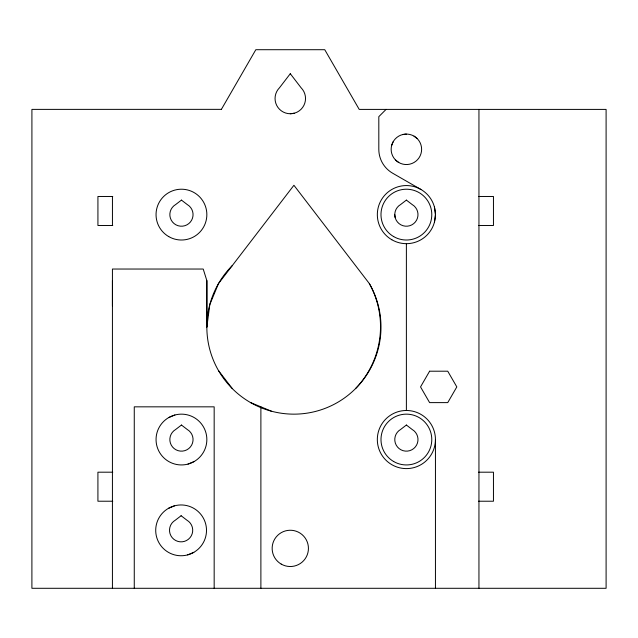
<?xml version="1.0" encoding="UTF-8"?>
<svg xmlns="http://www.w3.org/2000/svg" width="638" height="638" viewBox="0 0 638 638"><rect width="100%" height="100%" fill="white"/><g stroke="black" fill="none" stroke-linecap="round" stroke-linejoin="round"><path stroke-width="0.96" d="M112.424 588.292L112.424 269.037L203.219 269.037L206.848 280.624L206.848 327.079L209.814 304.541L218.515 283.543L293.919 185.275L369.322 283.543C388.359 317.692 382.712 360.59 355.486 388.646M206.848 327.079L206.848 280.624M434.422 222.112L435.443 214.615L434.414 207.087M406.382 243.668L406.382 410.489M391.668 145.368L393.191 141.692M221.362 109.401L255.822 49.708L324.758 49.708L359.218 109.401L606.1 109.401L606.1 588.292L31.9 588.292L31.916 109.385L221.338 109.353M386.07 109.401L378.812 116.658L378.812 149.292A27.57 27.57 0 0 0 392.585 173.177L420.889 189.47M168.751 417.555A25.392 25.392 0 0 1 206.848 439.55A25.392 25.392 0 0 1 168.751 461.537A25.392 25.392 0 0 1 168.751 417.555L174.876 415.019M188.027 464.081L194.151 461.537M168.416 508.358A25.392 25.392 0 0 1 206.505 530.353A25.392 25.392 0 0 1 168.416 552.349A25.392 25.392 0 0 1 168.416 508.358L174.541 505.822M187.684 554.885L193.808 552.349M290.29 113.755L294.238 113.237M402.442 134.594L406.382 134.076M112.759 196.472L97.925 196.472L97.925 225.493L112.759 225.493M478.62 196.472L493.453 196.472L493.453 225.493L478.62 225.493M112.759 472.192L97.917 472.192L97.917 501.221L112.759 501.221M478.62 472.2L493.453 472.192L493.453 501.221L478.62 501.221M250.383 402.482L271.381 411.183M414.006 136.117L417.156 138.534M395.608 160.082L398.766 162.507A15.24 15.24 0 0 0 421.622 149.308A15.24 15.24 0 0 0 398.766 136.117A15.24 15.24 0 0 0 398.766 162.507M218.515 370.614L232.352 388.646M394.778 214.615L395.169 217.622M478.947 109.401L478.947 588.292M435.443 439.55A29.053 29.053 0 0 1 391.86 464.711A29.053 29.053 0 0 1 391.86 414.381A29.053 29.053 0 0 1 435.443 439.55L435.443 588.292M260.886 406.837L260.886 588.292M214.169 588.292L214.169 406.837L134.267 406.837L134.267 588.292M112.44 196.472L112.44 225.493M112.424 280.624L112.424 305.761M369.322 283.543A87.071 87.071 0 0 1 343.858 398.407A87.071 87.071 0 0 1 227.216 383.047A87.071 87.071 0 0 1 232.352 265.512M429.605 371.204L420.538 386.907L429.605 402.618L447.74 402.618L456.816 386.907L447.74 371.204L429.605 371.204M290.29 73.705L279.516 87.741A15.24 15.24 0 0 0 279.516 109.289A15.24 15.24 0 0 0 301.064 109.289A15.24 15.24 0 0 0 301.064 87.741L290.29 73.705M181.455 200.109L175.649 204.559A11.612 11.612 0 0 0 172.555 222.072A11.612 11.612 0 0 0 190.347 222.072A11.612 11.612 0 0 0 187.253 204.559L181.455 200.109M406.382 200.109L400.584 204.559A11.612 11.612 0 0 0 397.49 222.072A11.612 11.612 0 0 0 415.282 222.072A11.612 11.612 0 0 0 412.188 204.559L406.382 200.109M181.455 425.036L175.649 429.494A11.612 11.612 0 0 0 172.555 447.007A11.612 11.612 0 0 0 190.347 447.007A11.612 11.612 0 0 0 187.253 429.494L181.455 425.036M181.112 515.735L175.306 520.193A11.612 11.612 0 0 0 172.22 537.706A11.612 11.612 0 0 0 190.004 537.706A11.612 11.612 0 0 0 186.918 520.193L181.112 515.735M406.382 425.036L400.584 429.494A11.612 11.612 0 0 0 397.49 447.007A11.612 11.612 0 0 0 415.282 447.007A11.612 11.612 0 0 0 412.188 429.494L406.382 425.036M281.222 564.096A18.143 18.143 0 0 0 308.433 548.385A18.143 18.143 0 0 0 281.222 532.674A18.143 18.143 0 0 0 281.222 564.096M393.686 461.537A25.392 25.392 0 0 0 431.782 439.55A25.392 25.392 0 0 0 393.686 417.555A25.392 25.392 0 0 0 393.686 461.537M391.86 239.776A29.053 29.053 0 0 0 435.443 214.615A29.053 29.053 0 0 0 391.86 189.454A29.053 29.053 0 0 0 391.86 239.776M393.686 236.61A25.392 25.392 0 0 0 431.782 214.615A25.392 25.392 0 0 0 393.686 192.62A25.392 25.392 0 0 0 393.686 236.61M168.751 236.61A25.392 25.392 0 0 0 206.848 214.615A25.392 25.392 0 0 0 168.751 192.62A25.392 25.392 0 0 0 168.751 236.61"/></g></svg>
